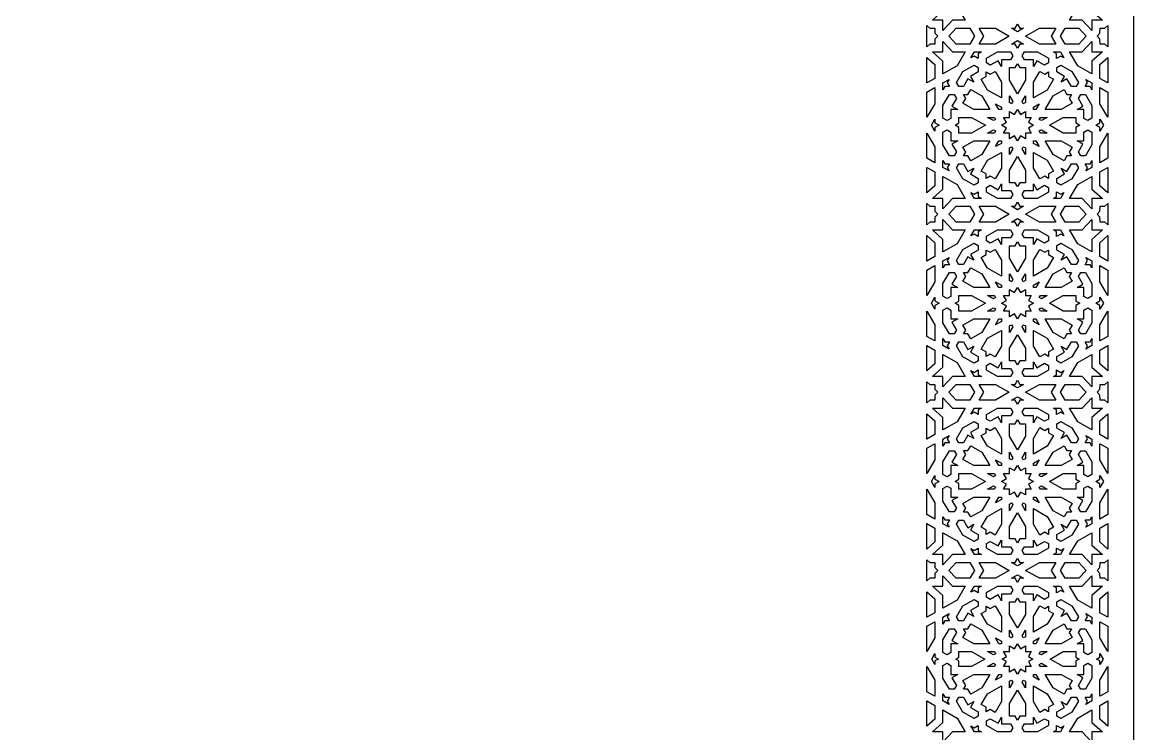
# Model space of a CAD drawing. Extents: x -430 to 430, y -1150 to 1150.
# Drawn here: x 0 to 430, y -28.9 to 246.4 of the extents above; entities that cross this region are included whole.
import ezdxf

# ---------------------------------------------------------------- set-up
doc = ezdxf.new("R2010")
doc.units = 0
doc.layers.add('LAYER_1', color=18, linetype='CONTINUOUS')

msp = doc.modelspace()

# ---------------------------------------------------------------- linework, layer by layer
at = {"layer": 'LAYER_1'}
for points in [[(-430, -1150), (430, -1150), (430, 1150), (-430, 1150)], [(361.65, 252.46), (364.8, 247.1), (359.89, 247.1), (356.2, 243.11), (356.2, 247.1), (352.14, 247.1), (356.2, 250.74), (356.2, 255.56)], [(413.8, 250.74), (417.85, 247.1), (413.8, 247.1), (413.8, 243.11), (410.1, 247.1), (405.2, 247.1), (408.35, 252.46), (413.8, 255.56)], [(385.93, 244.05), (387.36, 244.05), (385, 242.71), (382.64, 244.05), (384.07, 244.05), (385, 245.63)], [(351.15, 244.05), (353.04, 244.05), (353.1, 242.14), (354.17, 240.99), (353.1, 239.84), (353.04, 237.92), (351.15, 237.92), (350.01, 236.9), (350.01, 245.08)], [(368.38, 240.99), (366.58, 237.92), (361.26, 237.92), (358.42, 240.99), (361.26, 244.05), (366.58, 244.05)], [(381.85, 240.99), (376.45, 237.92), (370.16, 237.92), (371.95, 240.99), (370.16, 244.05), (376.45, 244.05)], [(398.04, 240.99), (399.84, 237.92), (393.55, 237.92), (388.15, 240.99), (393.55, 244.05), (399.84, 244.05)], [(411.58, 240.99), (408.74, 237.92), (403.42, 237.92), (401.62, 240.99), (403.42, 244.05), (408.74, 244.05)], [(419.98, 236.9), (418.84, 237.92), (416.96, 237.92), (416.9, 239.84), (415.83, 240.99), (416.9, 242.14), (416.96, 244.05), (418.84, 244.05), (419.98, 245.08)], [(359.89, 234.88), (364.8, 234.88), (361.65, 229.51), (356.2, 226.41), (356.2, 231.24), (352.14, 234.88), (356.2, 234.88), (356.2, 238.86)], [(387.36, 237.92), (385.93, 237.92), (385, 236.34), (384.07, 237.92), (382.64, 237.92), (385, 239.26)], [(413.8, 234.88), (417.85, 234.88), (413.8, 231.24), (413.8, 226.41), (408.35, 229.51), (405.2, 234.88), (410.1, 234.88), (413.8, 238.86)], [(353.1, 229.95), (353.1, 224.62), (350.01, 222.87), (350.01, 232.72)], [(369.85, 234.17), (369.85, 232.35), (368.25, 233.26), (367.01, 232.56), (368.37, 234.88), (371.09, 234.88)], [(383.17, 233.32), (382.3, 231.83), (378.82, 231.83), (378.82, 229.24), (377.5, 231.48), (374.48, 229.77), (372.97, 230.63), (372.97, 232.43), (377.28, 234.88), (382.26, 234.88)], [(397.03, 232.43), (397.03, 230.63), (395.52, 229.77), (392.5, 231.48), (391.18, 229.24), (391.18, 231.83), (387.7, 231.83), (386.82, 233.32), (387.74, 234.88), (392.72, 234.88)], [(402.99, 232.56), (401.75, 233.26), (400.15, 232.35), (400.15, 234.17), (398.91, 234.88), (401.63, 234.88)], [(419.98, 222.87), (416.9, 224.62), (416.9, 229.95), (419.98, 232.72)], [(369.81, 228.83), (369.81, 227.12), (366.79, 225.4), (368.11, 223.15), (365.82, 224.45), (364.08, 221.48), (362.34, 221.48), (361.42, 223.04), (363.91, 227.28), (368.22, 229.73)], [(385.88, 228.79), (388.09, 228.79), (388.09, 223.96), (385, 218.7), (381.91, 223.96), (381.91, 228.79), (384.11, 228.79), (385, 230.29)], [(406.08, 227.28), (408.57, 223.04), (407.66, 221.48), (405.92, 221.48), (404.17, 224.45), (401.89, 223.15), (403.21, 225.4), (400.19, 227.12), (400.19, 228.83), (401.77, 229.73)], [(357.84, 223.02), (358.76, 221.44), (356.91, 221.44), (356.2, 220.22), (356.2, 222.9), (358.55, 224.24)], [(378.82, 223.15), (378.82, 217.07), (373.47, 220.11), (371.02, 224.29), (372.93, 225.37), (372.93, 227.11), (374.46, 226.24), (376.36, 227.32)], [(395.54, 226.24), (397.07, 227.11), (397.07, 225.37), (398.98, 224.29), (396.53, 220.11), (391.18, 217.07), (391.18, 223.15), (393.63, 227.32)], [(413.8, 222.9), (413.8, 220.22), (413.09, 221.44), (411.23, 221.44), (412.16, 223.02), (411.44, 224.24)], [(353.1, 214.84), (350.01, 209.58), (350.01, 219.35), (353.1, 221.1)], [(371.2, 217.88), (374.29, 212.62), (368.11, 212.62), (363.87, 215.03), (364.97, 216.91), (364.09, 218.41), (365.86, 218.41), (366.96, 220.29)], [(404.14, 218.41), (405.91, 218.41), (405.03, 216.91), (406.13, 215.03), (401.88, 212.62), (395.71, 212.62), (398.8, 217.88), (403.04, 220.29)], [(419.98, 219.35), (419.98, 209.58), (416.9, 214.84), (416.9, 221.1)], [(361.39, 216.88), (359.64, 213.91), (361.93, 212.62), (359.29, 212.62), (359.29, 209.18), (357.78, 208.33), (356.2, 209.23), (356.2, 214.13), (358.68, 218.37), (360.51, 218.37)], [(383.21, 215.65), (382.73, 214.84), (381.91, 215.31), (381.91, 217.87)], [(388.09, 215.31), (387.26, 214.84), (386.79, 215.65), (388.09, 217.87)], [(413.8, 214.13), (413.8, 209.23), (412.22, 208.33), (410.71, 209.18), (410.71, 212.62), (408.07, 212.62), (410.35, 213.91), (408.61, 216.88), (409.48, 218.37), (411.31, 218.37)], [(378.82, 213.55), (378.82, 212.61), (377.86, 212.61), (376.56, 214.83)], [(386.13, 210.68), (388.09, 211.79), (388.09, 209.57), (390.35, 209.57), (389.22, 207.64), (391.18, 206.53), (389.22, 205.42), (390.35, 203.49), (388.09, 203.49), (388.09, 201.27), (386.13, 202.38), (385, 200.45), (383.87, 202.38), (381.91, 201.27), (381.91, 203.49), (379.65, 203.49), (380.78, 205.42), (378.82, 206.53), (380.78, 207.64), (379.65, 209.57), (381.91, 209.57), (381.91, 211.79), (383.87, 210.68), (385, 212.61)], [(392.13, 212.61), (391.18, 212.61), (391.18, 213.55), (393.44, 214.83)], [(353.1, 207.44), (354.7, 206.53), (353.1, 205.62), (353.1, 204.21), (351.74, 206.53), (353.1, 208.85)], [(372.63, 206.53), (367.29, 203.49), (362.38, 203.49), (362.38, 205.66), (360.85, 206.53), (362.38, 207.4), (362.38, 209.57), (367.29, 209.57)], [(376.55, 208.76), (375.73, 208.29), (373.47, 209.57), (376.08, 209.57)], [(394.27, 208.29), (393.44, 208.76), (393.92, 209.57), (396.52, 209.57)], [(407.61, 207.4), (409.14, 206.53), (407.61, 205.66), (407.61, 203.49), (402.71, 203.49), (397.36, 206.53), (402.71, 209.57), (407.61, 209.57)], [(418.26, 206.53), (416.9, 204.21), (416.9, 205.62), (415.29, 206.53), (416.9, 207.44), (416.9, 208.85)], [(353.1, 198.22), (353.1, 191.96), (350.01, 193.71), (350, 193.71), (350, 203.46), (350.01, 203.49)], [(359.29, 203.88), (359.29, 200.45), (361.93, 200.45), (359.64, 199.15), (361.39, 196.18), (360.51, 194.69), (358.68, 194.69), (356.2, 198.93), (356.2, 203.83), (357.78, 204.73)], [(376.55, 204.3), (376.08, 203.49), (373.47, 203.49), (375.73, 204.77)], [(396.52, 203.49), (393.92, 203.49), (393.44, 204.3), (394.27, 204.77)], [(413.8, 203.83), (413.8, 198.93), (411.31, 194.69), (409.48, 194.69), (408.61, 196.18), (410.35, 199.15), (408.07, 200.45), (410.71, 200.45), (410.71, 203.88), (412.22, 204.73)], [(419.98, 193.71), (416.9, 191.96), (416.9, 198.22), (419.98, 203.49)], [(371.2, 195.18), (366.96, 192.77), (365.86, 194.65), (364.09, 194.65), (364.97, 196.15), (363.87, 198.03), (368.11, 200.45), (374.29, 200.45)], [(378.82, 199.51), (376.56, 198.23), (377.86, 200.45), (378.82, 200.45)], [(383.21, 197.41), (381.91, 195.19), (381.91, 197.75), (382.73, 198.22)], [(388.09, 197.75), (388.09, 195.19), (386.79, 197.41), (387.26, 198.22)], [(393.44, 198.23), (391.18, 199.51), (391.18, 200.45), (392.13, 200.45)], [(406.13, 198.03), (405.03, 196.15), (405.91, 194.65), (404.14, 194.65), (403.04, 192.77), (398.8, 195.18), (395.71, 200.45), (401.88, 200.45)], [(378.82, 189.91), (376.36, 185.74), (374.46, 186.82), (372.93, 185.95), (372.93, 187.69), (371.02, 188.78), (373.47, 192.95), (378.82, 195.99)], [(388.09, 189.1), (388.09, 184.27), (385.88, 184.27), (385, 182.77), (384.11, 184.27), (381.91, 184.27), (381.91, 189.1), (385, 194.36)], [(396.53, 192.95), (398.98, 188.78), (397.07, 187.69), (397.07, 185.95), (395.54, 186.82), (393.63, 185.74), (391.18, 189.91), (391.18, 195.99)], [(353.1, 188.44), (353.1, 183.11), (350.01, 180.34), (350, 180.35), (350, 190.19), (350.01, 190.2)], [(356.91, 191.62), (358.76, 191.62), (357.84, 190.05), (358.55, 188.83), (356.2, 190.17), (356.2, 192.84)], [(365.82, 188.61), (368.11, 189.91), (366.79, 187.66), (369.81, 185.95), (369.81, 184.23), (368.22, 183.33), (363.91, 185.78), (361.42, 190.02), (362.34, 191.58), (364.08, 191.58)], [(408.57, 190.02), (406.08, 185.78), (401.77, 183.33), (400.19, 184.23), (400.19, 185.95), (403.21, 187.66), (401.89, 189.91), (404.17, 188.61), (405.92, 191.58), (407.66, 191.58)], [(413.8, 190.17), (411.44, 188.83), (412.16, 190.05), (411.23, 191.62), (413.09, 191.62), (413.8, 192.84)], [(419.98, 180.34), (416.9, 183.11), (416.9, 188.44), (419.98, 190.2)], [(361.65, 183.55), (364.8, 178.19), (359.89, 178.19), (356.2, 174.2), (356.2, 178.19), (352.14, 178.19), (356.2, 181.82), (356.2, 186.65)], [(413.8, 181.82), (417.85, 178.19), (413.8, 178.19), (413.8, 174.2), (410.1, 178.19), (405.2, 178.19), (408.35, 183.55), (413.8, 186.65)], [(369.85, 178.89), (371.09, 178.19), (368.37, 178.19), (367.01, 180.51), (368.25, 179.8), (369.85, 180.71)], [(378.82, 181.23), (382.3, 181.23), (383.17, 179.74), (382.26, 178.18), (377.28, 178.18), (372.97, 180.63), (372.97, 182.43), (374.48, 183.29), (377.5, 181.58), (378.82, 183.82)], [(392.5, 181.58), (395.52, 183.29), (397.03, 182.43), (397.03, 180.63), (392.72, 178.18), (387.74, 178.18), (386.82, 179.74), (387.7, 181.23), (391.18, 181.23), (391.18, 183.82)], [(401.75, 179.8), (402.99, 180.51), (401.63, 178.19), (398.91, 178.19), (400.15, 178.89), (400.15, 180.71)], [(385.93, 175.14), (387.36, 175.14), (385, 173.8), (382.64, 175.14), (384.07, 175.14), (385, 176.72)], [(351.15, 175.14), (353.04, 175.14), (353.1, 173.22), (354.15, 172.09), (353.1, 170.95), (353.04, 169.03), (351.15, 169.03), (350, 168), (350, 176.18)], [(368.37, 172.09), (366.58, 169.03), (361.26, 169.03), (358.43, 172.09), (361.26, 175.14), (366.58, 175.14)], [(381.82, 172.09), (376.45, 169.03), (370.16, 169.03), (371.95, 172.09), (370.16, 175.14), (376.45, 175.14)], [(398.05, 172.09), (399.84, 169.03), (393.55, 169.03), (388.17, 172.09), (393.55, 175.14), (399.84, 175.14)], [(411.57, 172.09), (408.74, 169.03), (403.42, 169.03), (401.62, 172.09), (403.42, 175.14), (408.74, 175.14)], [(420, 168), (418.84, 169.03), (416.96, 169.03), (416.9, 170.95), (415.84, 172.09), (416.9, 173.22), (416.96, 175.14), (418.84, 175.14), (420, 176.18)], [(359.89, 165.99), (364.8, 165.99), (361.65, 160.62), (356.2, 157.52), (356.2, 162.35), (352.14, 165.99), (356.2, 165.99), (356.2, 169.98)], [(387.36, 169.03), (385.93, 169.03), (385, 167.45), (384.07, 169.03), (382.64, 169.03), (385, 170.37)], [(413.8, 165.99), (417.85, 165.99), (413.8, 162.35), (413.8, 157.52), (408.35, 160.62), (405.2, 165.99), (410.1, 165.99), (413.8, 169.98)], [(353.1, 161.06), (353.1, 155.73), (350.01, 153.98), (350, 153.98), (350, 163.82), (350.01, 163.83)], [(369.85, 165.28), (369.85, 163.46), (368.25, 164.37), (367.01, 163.67), (368.37, 165.99), (371.09, 165.99)], [(383.17, 164.43), (382.3, 162.94), (378.82, 162.94), (378.82, 160.35), (377.5, 162.6), (374.48, 160.88), (372.97, 161.74), (372.97, 163.54), (377.28, 165.99), (382.26, 165.99)], [(397.03, 163.54), (397.03, 161.74), (395.52, 160.88), (392.5, 162.6), (391.18, 160.35), (391.18, 162.94), (387.7, 162.94), (386.82, 164.43), (387.74, 165.99), (392.72, 165.99)], [(402.99, 163.67), (401.75, 164.37), (400.15, 163.46), (400.15, 165.28), (398.91, 165.99), (401.63, 165.99)], [(419.98, 153.98), (416.9, 155.73), (416.9, 161.06), (419.98, 163.83)], [(369.81, 159.94), (369.81, 158.23), (366.79, 156.51), (368.11, 154.27), (365.82, 155.56), (364.08, 152.59), (362.34, 152.59), (361.42, 154.15), (363.91, 158.39), (368.22, 160.84)], [(385.88, 159.9), (388.09, 159.9), (388.09, 155.08), (385, 149.81), (381.91, 155.08), (381.91, 159.9), (384.11, 159.9), (385, 161.4)], [(406.08, 158.39), (408.57, 154.15), (407.66, 152.59), (405.92, 152.59), (404.17, 155.56), (401.89, 154.27), (403.21, 156.51), (400.19, 158.23), (400.19, 159.94), (401.77, 160.84)], [(357.84, 154.13), (358.76, 152.55), (356.91, 152.55), (356.2, 151.33), (356.2, 154.01), (358.55, 155.35)], [(378.82, 154.26), (378.82, 148.18), (373.47, 151.22), (371.02, 155.4), (372.93, 156.48), (372.93, 158.22), (374.46, 157.35), (376.36, 158.44)], [(395.54, 157.35), (397.07, 158.22), (397.07, 156.48), (398.98, 155.4), (396.53, 151.22), (391.18, 148.18), (391.18, 154.26), (393.63, 158.44)], [(413.8, 154.01), (413.8, 151.33), (413.09, 152.55), (411.23, 152.55), (412.16, 154.13), (411.44, 155.35)], [(353.1, 145.95), (350.01, 140.69), (350, 140.71), (350, 150.47), (350.01, 150.46), (353.1, 152.22)], [(371.2, 148.99), (374.29, 143.73), (368.11, 143.73), (363.87, 146.14), (364.97, 148.02), (364.09, 149.52), (365.86, 149.52), (366.96, 151.4)], [(404.14, 149.52), (405.91, 149.52), (405.03, 148.02), (406.13, 146.14), (401.88, 143.73), (395.71, 143.73), (398.8, 148.99), (403.04, 151.4)], [(419.98, 150.46), (419.98, 140.69), (416.9, 145.95), (416.9, 152.22)], [(361.39, 148), (359.64, 145.03), (361.93, 143.73), (359.29, 143.73), (359.29, 140.3), (357.78, 139.44), (356.2, 140.34), (356.2, 145.24), (358.68, 149.48), (360.51, 149.48)], [(383.21, 146.77), (382.73, 145.95), (381.91, 146.42), (381.91, 148.98)], [(388.09, 146.42), (387.26, 145.95), (386.79, 146.77), (388.09, 148.98)], [(413.8, 145.24), (413.8, 140.34), (412.22, 139.44), (410.71, 140.3), (410.71, 143.73), (408.07, 143.73), (410.35, 145.03), (408.61, 148), (409.48, 149.48), (411.31, 149.48)], [(378.82, 144.67), (378.82, 143.73), (377.86, 143.73), (376.56, 145.95)], [(386.13, 141.79), (388.09, 142.91), (388.09, 140.68), (390.35, 140.68), (389.22, 138.76), (391.18, 137.64), (389.22, 136.53), (390.35, 134.61), (388.09, 134.61), (388.09, 132.38), (386.13, 133.49), (385, 131.57), (383.87, 133.49), (381.91, 132.38), (381.91, 134.61), (379.65, 134.61), (380.78, 136.53), (378.82, 137.64), (380.78, 138.76), (379.65, 140.68), (381.91, 140.68), (381.91, 142.91), (383.87, 141.79), (385, 143.72)], [(392.13, 143.73), (391.18, 143.73), (391.18, 144.67), (393.44, 145.95)], [(353.1, 138.55), (354.7, 137.64), (353.1, 136.73), (353.1, 135.32), (351.74, 137.64), (353.1, 139.96)], [(372.63, 137.64), (367.29, 134.6), (362.38, 134.6), (362.38, 136.77), (360.85, 137.64), (362.38, 138.51), (362.38, 140.68), (367.29, 140.68)], [(376.55, 139.87), (375.73, 139.4), (373.47, 140.68), (376.08, 140.68)], [(394.27, 139.4), (393.44, 139.87), (393.92, 140.68), (396.52, 140.68)], [(407.61, 138.51), (409.14, 137.64), (407.61, 136.77), (407.61, 134.6), (402.71, 134.6), (397.36, 137.64), (402.71, 140.68), (407.61, 140.68)], [(418.26, 137.64), (416.9, 135.32), (416.9, 136.73), (415.29, 137.64), (416.9, 138.55), (416.9, 139.96)], [(353.1, 129.33), (353.1, 123.07), (350.01, 124.82), (350.01, 134.6)], [(359.29, 134.99), (359.29, 131.56), (361.93, 131.56), (359.64, 130.26), (361.39, 127.29), (360.51, 125.8), (358.68, 125.8), (356.2, 130.05), (356.2, 134.95), (357.78, 135.85)], [(376.55, 135.42), (376.08, 134.61), (373.47, 134.61), (375.73, 135.89)], [(396.52, 134.61), (393.92, 134.61), (393.44, 135.42), (394.27, 135.89)], [(413.8, 134.95), (413.8, 130.05), (411.31, 125.8), (409.48, 125.8), (408.61, 127.29), (410.35, 130.26), (408.07, 131.56), (410.71, 131.56), (410.71, 134.99), (412.22, 135.85)], [(419.98, 124.82), (416.9, 123.07), (416.9, 129.33), (419.98, 134.6)], [(371.2, 126.29), (366.96, 123.88), (365.86, 125.76), (364.09, 125.76), (364.97, 127.27), (363.87, 129.15), (368.11, 131.56), (374.29, 131.56)], [(378.82, 130.62), (376.56, 129.34), (377.86, 131.56), (378.82, 131.56)], [(383.21, 128.52), (381.91, 126.3), (381.91, 128.86), (382.73, 129.33)], [(388.09, 128.86), (388.09, 126.3), (386.79, 128.52), (387.26, 129.33)], [(393.44, 129.34), (391.18, 130.62), (391.18, 131.56), (392.13, 131.56)], [(406.13, 129.15), (405.03, 127.27), (405.91, 125.76), (404.14, 125.76), (403.04, 123.88), (398.8, 126.29), (395.71, 131.56), (401.88, 131.56)], [(378.82, 121.03), (376.36, 116.85), (374.46, 117.93), (372.93, 117.06), (372.93, 118.8), (371.02, 119.89), (373.47, 124.07), (378.82, 127.1)], [(388.09, 120.21), (388.09, 115.39), (385.88, 115.39), (385, 113.88), (384.11, 115.39), (381.91, 115.39), (381.91, 120.21), (385, 125.47)], [(396.53, 124.07), (398.98, 119.89), (397.07, 118.8), (397.07, 117.06), (395.54, 117.93), (393.63, 116.85), (391.18, 121.03), (391.18, 127.1)], [(353.1, 119.55), (353.1, 114.23), (350.01, 111.45), (350.01, 121.31)], [(356.91, 122.74), (358.76, 122.74), (357.84, 121.16), (358.55, 119.94), (356.2, 121.28), (356.2, 123.96)], [(365.82, 119.72), (368.11, 121.02), (366.79, 118.77), (369.81, 117.06), (369.81, 115.34), (368.22, 114.44), (363.91, 116.89), (361.42, 121.14), (362.34, 122.69), (364.08, 122.69)], [(408.57, 121.14), (406.08, 116.89), (401.77, 114.44), (400.19, 115.34), (400.19, 117.06), (403.21, 118.77), (401.89, 121.02), (404.17, 119.72), (405.92, 122.69), (407.66, 122.69)], [(413.8, 121.28), (411.44, 119.94), (412.16, 121.16), (411.23, 122.74), (413.09, 122.74), (413.8, 123.96)], [(419.98, 111.45), (416.9, 114.23), (416.9, 119.55), (419.98, 121.31)], [(361.65, 114.66), (364.8, 109.3), (359.89, 109.3), (356.2, 105.31), (356.2, 109.3), (352.14, 109.3), (356.2, 112.94), (356.2, 117.76)], [(413.8, 112.94), (417.85, 109.3), (413.8, 109.3), (413.8, 105.31), (410.1, 109.3), (405.2, 109.3), (408.35, 114.66), (413.8, 117.76)], [(369.85, 110), (371.09, 109.3), (368.37, 109.3), (367.01, 111.62), (368.25, 110.91), (369.85, 111.82)], [(378.82, 112.34), (382.3, 112.34), (383.17, 110.86), (382.26, 109.3), (377.28, 109.3), (372.97, 111.75), (372.97, 113.55), (374.48, 114.4), (377.5, 112.69), (378.82, 114.94)], [(392.5, 112.69), (395.52, 114.4), (397.03, 113.55), (397.03, 111.75), (392.72, 109.3), (387.74, 109.3), (386.82, 110.86), (387.7, 112.34), (391.18, 112.34), (391.18, 114.94)], [(401.75, 110.91), (402.99, 111.62), (401.63, 109.3), (398.91, 109.3), (400.15, 110), (400.15, 111.82)], [(385.93, 106.25), (387.36, 106.25), (385, 104.91), (382.64, 106.25), (384.07, 106.25), (385, 107.83)], [(351.15, 106.25), (353.04, 106.25), (353.1, 104.34), (354.17, 103.19), (353.1, 102.04), (353.04, 100.12), (351.15, 100.12), (350.01, 99.1), (350.01, 107.28)], [(368.38, 103.19), (366.58, 100.12), (361.26, 100.12), (358.42, 103.19), (361.26, 106.25), (366.58, 106.25)], [(381.85, 103.19), (376.45, 100.12), (370.16, 100.12), (371.95, 103.19), (370.16, 106.25), (376.45, 106.25)], [(398.04, 103.19), (399.84, 100.12), (393.55, 100.12), (388.15, 103.19), (393.55, 106.25), (399.84, 106.25)], [(411.58, 103.19), (408.74, 100.12), (403.42, 100.12), (401.62, 103.19), (403.42, 106.25), (408.74, 106.25)], [(419.98, 99.1), (418.84, 100.12), (416.96, 100.12), (416.9, 102.04), (415.83, 103.19), (416.9, 104.34), (416.96, 106.25), (418.84, 106.25), (419.98, 107.28)], [(359.89, 97.07), (364.8, 97.07), (361.65, 91.71), (356.2, 88.61), (356.2, 93.44), (352.14, 97.07), (356.2, 97.07), (356.2, 101.06)], [(387.36, 100.12), (385.93, 100.12), (385, 98.54), (384.07, 100.12), (382.64, 100.12), (385, 101.46)], [(413.8, 97.07), (417.85, 97.07), (413.8, 93.44), (413.8, 88.61), (408.35, 91.71), (405.2, 97.07), (410.1, 97.07), (413.8, 101.06)], [(353.1, 92.15), (353.1, 86.82), (350.01, 85.06), (350.01, 94.92)], [(369.85, 96.37), (369.85, 94.55), (368.25, 95.46), (367.01, 94.75), (368.37, 97.07), (371.09, 97.07)], [(383.17, 95.52), (382.3, 94.03), (378.82, 94.03), (378.82, 91.44), (377.5, 93.68), (374.48, 91.97), (372.97, 92.82), (372.97, 94.63), (377.28, 97.08), (382.26, 97.08)], [(397.03, 94.63), (397.03, 92.82), (395.52, 91.97), (392.5, 93.68), (391.18, 91.44), (391.18, 94.03), (387.7, 94.03), (386.82, 95.52), (387.74, 97.08), (392.72, 97.08)], [(402.99, 94.75), (401.75, 95.46), (400.15, 94.55), (400.15, 96.37), (398.91, 97.07), (401.63, 97.07)], [(419.98, 85.06), (416.9, 86.82), (416.9, 92.15), (419.98, 94.92)], [(369.81, 91.03), (369.81, 89.31), (366.79, 87.6), (368.11, 85.35), (365.82, 86.65), (364.08, 83.68), (362.34, 83.68), (361.42, 85.24), (363.91, 89.48), (368.22, 91.93)], [(385.88, 90.98), (388.09, 90.98), (388.09, 86.16), (385, 80.9), (381.91, 86.16), (381.91, 90.98), (384.11, 90.98), (385, 92.49)], [(406.08, 89.48), (408.57, 85.24), (407.66, 83.68), (405.92, 83.68), (404.17, 86.65), (401.89, 85.35), (403.21, 87.6), (400.19, 89.31), (400.19, 91.03), (401.77, 91.93)], [(357.84, 85.21), (358.76, 83.64), (356.91, 83.64), (356.2, 82.41), (356.2, 85.09), (358.55, 86.43)], [(378.82, 85.35), (378.82, 79.27), (373.47, 82.31), (371.02, 86.48), (372.93, 87.57), (372.93, 89.31), (374.46, 88.44), (376.36, 89.52)], [(395.54, 88.44), (397.07, 89.31), (397.07, 87.57), (398.98, 86.48), (396.53, 82.31), (391.18, 79.27), (391.18, 85.35), (393.63, 89.52)], [(413.8, 85.09), (413.8, 82.41), (413.09, 83.64), (411.23, 83.64), (412.16, 85.21), (411.44, 86.43)], [(353.1, 77.04), (350.01, 71.77), (350.01, 81.55), (353.1, 83.3)], [(371.2, 80.08), (374.29, 74.81), (368.11, 74.81), (363.87, 77.23), (364.97, 79.1), (364.09, 80.61), (365.86, 80.61), (366.96, 82.49)], [(404.14, 80.61), (405.91, 80.61), (405.03, 79.1), (406.13, 77.23), (401.88, 74.81), (395.71, 74.81), (398.8, 80.08), (403.04, 82.49)], [(419.98, 81.55), (419.98, 71.77), (416.9, 77.04), (416.9, 83.3)], [(361.39, 79.08), (359.64, 76.11), (361.93, 74.81), (359.29, 74.81), (359.29, 71.38), (357.78, 70.52), (356.2, 71.43), (356.2, 76.33), (358.68, 80.57), (360.51, 80.57)], [(383.21, 77.85), (382.73, 77.04), (381.91, 77.51), (381.91, 80.07)], [(388.09, 77.51), (387.26, 77.04), (386.79, 77.85), (388.09, 80.07)], [(413.8, 76.33), (413.8, 71.43), (412.22, 70.52), (410.71, 71.38), (410.71, 74.81), (408.07, 74.81), (410.35, 76.11), (408.61, 79.08), (409.48, 80.57), (411.31, 80.57)], [(378.82, 75.75), (378.82, 74.81), (377.86, 74.81), (376.56, 77.03)], [(386.13, 72.88), (388.09, 73.99), (388.09, 71.77), (390.35, 71.77), (389.22, 69.84), (391.18, 68.73), (389.22, 67.62), (390.35, 65.69), (388.09, 65.69), (388.09, 63.46), (386.13, 64.58), (385, 62.65), (383.87, 64.58), (381.91, 63.46), (381.91, 65.69), (379.65, 65.69), (380.78, 67.62), (378.82, 68.73), (380.78, 69.84), (379.65, 71.77), (381.91, 71.77), (381.91, 73.99), (383.87, 72.88), (385, 74.81)], [(392.13, 74.81), (391.18, 74.81), (391.18, 75.75), (393.44, 77.03)], [(353.1, 69.64), (354.7, 68.73), (353.1, 67.82), (353.1, 66.41), (351.74, 68.73), (353.1, 71.05)], [(372.63, 68.73), (367.29, 65.69), (362.38, 65.69), (362.38, 67.86), (360.85, 68.73), (362.38, 69.6), (362.38, 71.77), (367.29, 71.77)], [(376.55, 70.96), (375.73, 70.49), (373.47, 71.77), (376.08, 71.77)], [(394.27, 70.49), (393.44, 70.96), (393.92, 71.77), (396.52, 71.77)], [(407.61, 69.6), (409.14, 68.73), (407.61, 67.86), (407.61, 65.69), (402.71, 65.69), (397.36, 68.73), (402.71, 71.77), (407.61, 71.77)], [(418.26, 68.73), (416.9, 66.41), (416.9, 67.82), (415.29, 68.73), (416.9, 69.64), (416.9, 71.05)], [(353.1, 60.42), (353.1, 54.16), (350.01, 55.91), (350, 55.9), (350, 65.66), (350.01, 65.68)], [(359.29, 66.08), (359.29, 62.64), (361.93, 62.64), (359.64, 61.35), (361.39, 58.38), (360.51, 56.89), (358.68, 56.89), (356.2, 61.13), (356.2, 66.03), (357.78, 66.93)], [(376.55, 66.5), (376.08, 65.69), (373.47, 65.69), (375.73, 66.97)], [(396.52, 65.69), (393.92, 65.69), (393.44, 66.5), (394.27, 66.97)], [(413.8, 66.03), (413.8, 61.13), (411.31, 56.89), (409.48, 56.89), (408.61, 58.38), (410.35, 61.35), (408.07, 62.64), (410.71, 62.64), (410.71, 66.08), (412.22, 66.93)], [(419.98, 55.91), (416.9, 54.16), (416.9, 60.42), (419.98, 65.68)], [(371.2, 57.38), (366.96, 54.97), (365.86, 56.85), (364.09, 56.85), (364.97, 58.35), (363.87, 60.23), (368.11, 62.64), (374.29, 62.64)], [(378.82, 61.71), (376.56, 60.43), (377.86, 62.64), (378.82, 62.64)], [(383.21, 59.61), (381.91, 57.39), (381.91, 59.95), (382.73, 60.42)], [(388.09, 59.95), (388.09, 57.39), (386.79, 59.61), (387.26, 60.42)], [(393.44, 60.43), (391.18, 61.71), (391.18, 62.64), (392.13, 62.64)], [(406.13, 60.23), (405.03, 58.35), (405.91, 56.85), (404.14, 56.85), (403.04, 54.97), (398.8, 57.38), (395.71, 62.64), (401.88, 62.64)], [(378.82, 52.11), (376.36, 47.94), (374.46, 49.02), (372.93, 48.15), (372.93, 49.89), (371.02, 50.97), (373.47, 55.15), (378.82, 58.19)], [(388.09, 51.3), (388.09, 46.47), (385.88, 46.47), (385, 44.97), (384.11, 46.47), (381.91, 46.47), (381.91, 51.3), (385, 56.56)], [(396.53, 55.15), (398.98, 50.97), (397.07, 49.89), (397.07, 48.15), (395.54, 49.02), (393.63, 47.94), (391.18, 52.11), (391.18, 58.19)], [(353.1, 50.64), (353.1, 45.31), (350.01, 42.54), (350, 42.55), (350, 52.39), (350.01, 52.39)], [(356.91, 53.82), (358.76, 53.82), (357.84, 52.24), (358.55, 51.02), (356.2, 52.36), (356.2, 55.04)], [(365.82, 50.81), (368.11, 52.11), (366.79, 49.86), (369.81, 48.14), (369.81, 46.43), (368.22, 45.53), (363.91, 47.98), (361.42, 52.22), (362.34, 53.78), (364.08, 53.78)], [(408.57, 52.22), (406.08, 47.98), (401.77, 45.53), (400.19, 46.43), (400.19, 48.14), (403.21, 49.86), (401.89, 52.11), (404.17, 50.81), (405.92, 53.78), (407.66, 53.78)], [(413.8, 52.36), (411.44, 51.02), (412.16, 52.24), (411.23, 53.82), (413.09, 53.82), (413.8, 55.04)], [(419.98, 42.54), (416.9, 45.31), (416.9, 50.64), (419.98, 52.39)], [(361.65, 45.75), (364.8, 40.38), (359.89, 40.38), (356.2, 36.4), (356.2, 40.38), (352.14, 40.38), (356.2, 44.02), (356.2, 48.85)], [(413.8, 44.02), (417.85, 40.38), (413.8, 40.38), (413.8, 36.4), (410.1, 40.38), (405.2, 40.38), (408.35, 45.75), (413.8, 48.85)], [(378.82, 43.43), (382.3, 43.43), (383.17, 41.94), (382.26, 40.38), (377.28, 40.38), (372.97, 42.83), (372.97, 44.63), (374.48, 45.49), (377.5, 43.78), (378.82, 46.02)], [(392.5, 43.78), (395.52, 45.49), (397.03, 44.63), (397.03, 42.83), (392.72, 40.38), (387.74, 40.38), (386.82, 41.94), (387.7, 43.43), (391.18, 43.43), (391.18, 46.02)], [(369.85, 41.09), (371.09, 40.38), (368.37, 40.38), (367.01, 42.7), (368.25, 42), (369.85, 42.91)], [(385.93, 37.34), (387.36, 37.34), (385, 36), (382.64, 37.34), (384.07, 37.34), (385, 38.92)], [(401.75, 42), (402.99, 42.7), (401.63, 40.38), (398.91, 40.38), (400.15, 41.09), (400.15, 42.91)], [(351.15, 37.34), (353.04, 37.34), (353.1, 35.42), (354.15, 34.29), (353.1, 33.15), (353.04, 31.23), (351.15, 31.23), (350, 30.2), (350, 38.37)], [(368.37, 34.29), (366.58, 31.23), (361.26, 31.23), (358.43, 34.29), (361.26, 37.34), (366.58, 37.34)], [(381.82, 34.29), (376.45, 31.23), (370.16, 31.23), (371.95, 34.29), (370.16, 37.34), (376.45, 37.34)], [(398.05, 34.29), (399.84, 31.23), (393.55, 31.23), (388.17, 34.29), (393.55, 37.34), (399.84, 37.34)], [(411.57, 34.29), (408.74, 31.23), (403.42, 31.23), (401.62, 34.29), (403.42, 37.34), (408.74, 37.34)], [(420, 30.19), (418.84, 31.23), (416.96, 31.23), (416.9, 33.15), (415.84, 34.29), (416.9, 35.42), (416.96, 37.34), (418.84, 37.34), (420, 38.38)], [(359.89, 28.19), (364.8, 28.19), (361.65, 22.82), (356.2, 19.72), (356.2, 24.55), (352.14, 28.19), (356.2, 28.19), (356.2, 32.17)], [(387.36, 31.23), (385.93, 31.23), (385, 29.65), (384.07, 31.23), (382.64, 31.23), (385, 32.57)], [(413.8, 28.19), (417.85, 28.19), (413.8, 24.55), (413.8, 19.72), (408.35, 22.82), (405.2, 28.19), (410.1, 28.19), (413.8, 32.17)], [(353.1, 23.26), (353.1, 17.93), (350.01, 16.18), (350, 16.18), (350, 26.02), (350.01, 26.03)], [(369.85, 27.48), (369.85, 25.66), (368.25, 26.57), (367.01, 25.87), (368.37, 28.19), (371.09, 28.19)], [(383.17, 26.63), (382.3, 25.14), (378.82, 25.14), (378.82, 22.55), (377.5, 24.79), (374.48, 23.08), (372.97, 23.94), (372.97, 25.74), (377.28, 28.19), (382.26, 28.19)], [(397.03, 25.74), (397.03, 23.94), (395.52, 23.08), (392.5, 24.79), (391.18, 22.55), (391.18, 25.14), (387.7, 25.14), (386.82, 26.63), (387.74, 28.19), (392.72, 28.19)], [(402.99, 25.87), (401.75, 26.57), (400.15, 25.66), (400.15, 27.48), (398.91, 28.19), (401.63, 28.19)], [(419.98, 16.18), (416.9, 17.93), (416.9, 23.26), (419.98, 26.03)], [(369.81, 22.14), (369.81, 20.43), (366.79, 18.71), (368.11, 16.46), (365.82, 17.76), (364.08, 14.79), (362.34, 14.79), (361.42, 16.35), (363.91, 20.59), (368.22, 23.04)], [(385.88, 22.1), (388.09, 22.1), (388.09, 17.27), (385, 12.01), (381.91, 17.27), (381.91, 22.1), (384.11, 22.1), (385, 23.6)], [(406.08, 20.59), (408.57, 16.35), (407.66, 14.79), (405.92, 14.79), (404.17, 17.76), (401.89, 16.46), (403.21, 18.71), (400.19, 20.43), (400.19, 22.14), (401.77, 23.04)], [(357.84, 16.33), (358.76, 14.75), (356.91, 14.75), (356.2, 13.53), (356.2, 16.21), (358.55, 17.55)], [(378.82, 16.46), (378.82, 10.38), (373.47, 13.42), (371.02, 17.6), (372.93, 18.68), (372.93, 20.42), (374.46, 19.55), (376.36, 20.63)], [(395.54, 19.55), (397.07, 20.42), (397.07, 18.68), (398.98, 17.6), (396.53, 13.42), (391.18, 10.38), (391.18, 16.46), (393.63, 20.63)], [(413.8, 16.21), (413.8, 13.53), (413.09, 14.75), (411.23, 14.75), (412.16, 16.33), (411.44, 17.55)], [(353.1, 8.15), (350.01, 2.89), (350, 2.91), (350, 12.67), (350.01, 12.66), (353.1, 14.41)], [(371.2, 11.19), (374.29, 5.93), (368.11, 5.93), (363.87, 8.34), (364.97, 10.22), (364.09, 11.72), (365.86, 11.72), (366.96, 13.6)], [(404.14, 11.72), (405.91, 11.72), (405.03, 10.22), (406.13, 8.34), (401.88, 5.93), (395.71, 5.93), (398.8, 11.19), (403.04, 13.6)], [(419.98, 12.66), (419.98, 2.89), (416.9, 8.15), (416.9, 14.41)], [(361.39, 10.2), (359.64, 7.22), (361.93, 5.93), (359.29, 5.93), (359.29, 2.5), (357.78, 1.64), (356.2, 2.54), (356.2, 7.44), (358.68, 11.68), (360.51, 11.68)], [(383.21, 8.97), (382.73, 8.15), (381.91, 8.62), (381.91, 11.18)], [(388.09, 8.62), (387.26, 8.15), (386.79, 8.97), (388.09, 11.18)], [(413.8, 7.44), (413.8, 2.54), (412.22, 1.64), (410.71, 2.5), (410.71, 5.93), (408.07, 5.93), (410.35, 7.22), (408.61, 10.2), (409.48, 11.68), (411.31, 11.68)], [(378.82, 6.86), (378.82, 5.93), (377.86, 5.93), (376.56, 8.14)], [(386.13, 3.99), (388.09, 5.11), (388.09, 2.88), (390.35, 2.88), (389.22, 0.95), (390.9, 0), (389.22, -0.95), (390.35, -2.88), (388.09, -2.88), (388.09, -5.11), (386.13, -3.99), (385, -5.92), (383.87, -3.99), (381.91, -5.11), (381.91, -2.88), (379.65, -2.88), (380.78, -0.95), (379.1, 0), (380.78, 0.95), (379.65, 2.88), (381.91, 2.88), (381.91, 5.11), (383.87, 3.99), (385, 5.92)], [(392.13, 5.93), (391.18, 5.93), (391.18, 6.86), (393.44, 8.14)], [(353.1, 0.75), (354.43, 0), (353.1, -0.75), (353.1, -2.16), (351.83, 0), (353.1, 2.16)], [(372.35, 0), (367.29, -2.88), (362.38, -2.88), (362.38, -0.71), (361.13, 0), (362.38, 0.71), (362.38, 2.88), (367.29, 2.88)], [(376.55, 2.07), (375.73, 1.6), (373.47, 2.88), (376.08, 2.88)], [(394.27, 1.6), (393.44, 2.07), (393.92, 2.88), (396.52, 2.88)], [(407.61, 0.71), (408.86, 0), (407.61, -0.71), (407.61, -2.88), (402.71, -2.88), (397.64, 0), (402.71, 2.88), (407.61, 2.88)], [(418.16, 0), (416.9, -2.16), (416.9, -0.75), (415.57, 0), (416.9, 0.75), (416.9, 2.16)], [(353.1, -8.15), (353.1, -14.41), (350.01, -12.66), (350, -12.67), (350, -2.91), (350.01, -2.89)], [(359.29, -2.5), (359.29, -5.93), (361.93, -5.93), (359.64, -7.22), (361.39, -10.2), (360.51, -11.68), (358.68, -11.68), (356.2, -7.44), (356.2, -2.54), (357.78, -1.64)], [(376.55, -2.07), (376.08, -2.88), (373.47, -2.88), (375.73, -1.6)], [(396.52, -2.88), (393.92, -2.88), (393.44, -2.07), (394.27, -1.6)], [(413.8, -2.54), (413.8, -7.44), (411.31, -11.68), (409.48, -11.68), (408.61, -10.2), (410.35, -7.22), (408.07, -5.93), (410.71, -5.93), (410.71, -2.5), (412.22, -1.64)], [(419.98, -12.66), (416.9, -14.41), (416.9, -8.15), (419.98, -2.89)], [(371.2, -11.19), (366.96, -13.6), (365.86, -11.72), (364.09, -11.72), (364.97, -10.22), (363.87, -8.34), (368.11, -5.93), (374.29, -5.93)], [(378.82, -6.86), (376.56, -8.14), (377.86, -5.93), (378.82, -5.93)], [(383.21, -8.97), (381.91, -11.18), (381.91, -8.62), (382.73, -8.15)], [(388.09, -8.62), (388.09, -11.18), (386.79, -8.97), (387.26, -8.15)], [(393.44, -8.14), (391.18, -6.86), (391.18, -5.93), (392.13, -5.93)], [(406.13, -8.34), (405.03, -10.22), (405.91, -11.72), (404.14, -11.72), (403.04, -13.6), (398.8, -11.19), (395.71, -5.93), (401.88, -5.93)], [(378.82, -16.46), (376.36, -20.63), (374.46, -19.55), (372.93, -20.42), (372.93, -18.68), (371.02, -17.6), (373.47, -13.42), (378.82, -10.38)], [(388.09, -17.27), (388.09, -22.1), (385.88, -22.1), (385, -23.6), (384.11, -22.1), (381.91, -22.1), (381.91, -17.27), (385, -12.01)], [(396.53, -13.42), (398.98, -17.6), (397.07, -18.68), (397.07, -20.42), (395.54, -19.55), (393.63, -20.63), (391.18, -16.46), (391.18, -10.38)], [(353.1, -17.93), (353.1, -23.26), (350.01, -26.03), (350, -26.02), (350, -16.18), (350.01, -16.18)], [(356.91, -14.75), (358.76, -14.75), (357.84, -16.33), (358.55, -17.55), (356.2, -16.21), (356.2, -13.53)], [(365.82, -17.76), (368.11, -16.46), (366.79, -18.71), (369.81, -20.43), (369.81, -22.14), (368.22, -23.04), (363.91, -20.59), (361.42, -16.35), (362.34, -14.79), (364.08, -14.79)], [(408.57, -16.35), (406.08, -20.59), (401.77, -23.04), (400.19, -22.14), (400.19, -20.43), (403.21, -18.71), (401.89, -16.46), (404.17, -17.76), (405.92, -14.79), (407.66, -14.79)], [(413.8, -16.21), (411.44, -17.55), (412.16, -16.33), (411.23, -14.75), (413.09, -14.75), (413.8, -13.53)], [(419.98, -26.03), (416.9, -23.26), (416.9, -17.93), (419.98, -16.18)], [(361.65, -22.82), (364.8, -28.19), (359.89, -28.19), (356.2, -32.17), (356.2, -28.19), (352.14, -28.19), (356.2, -24.55), (356.2, -19.72)], [(413.8, -24.55), (417.85, -28.19), (413.8, -28.19), (413.8, -32.17), (410.1, -28.19), (405.2, -28.19), (408.35, -22.82), (413.8, -19.72)], [(369.85, -27.48), (371.09, -28.19), (368.37, -28.19), (367.01, -25.87), (368.25, -26.57), (369.85, -25.66)], [(378.82, -25.14), (382.3, -25.14), (383.17, -26.63), (382.26, -28.19), (377.28, -28.19), (372.97, -25.74), (372.97, -23.94), (374.48, -23.08), (377.5, -24.79), (378.82, -22.55)], [(392.5, -24.79), (395.52, -23.08), (397.03, -23.94), (397.03, -25.74), (392.72, -28.19), (387.74, -28.19), (386.82, -26.63), (387.7, -25.14), (391.18, -25.14), (391.18, -22.55)], [(401.75, -26.57), (402.99, -25.87), (401.63, -28.19), (398.91, -28.19), (400.15, -27.48), (400.15, -25.66)]]:
    msp.add_lwpolyline(points, close=True, dxfattribs=at)

doc.saveas('drawing.dxf')
